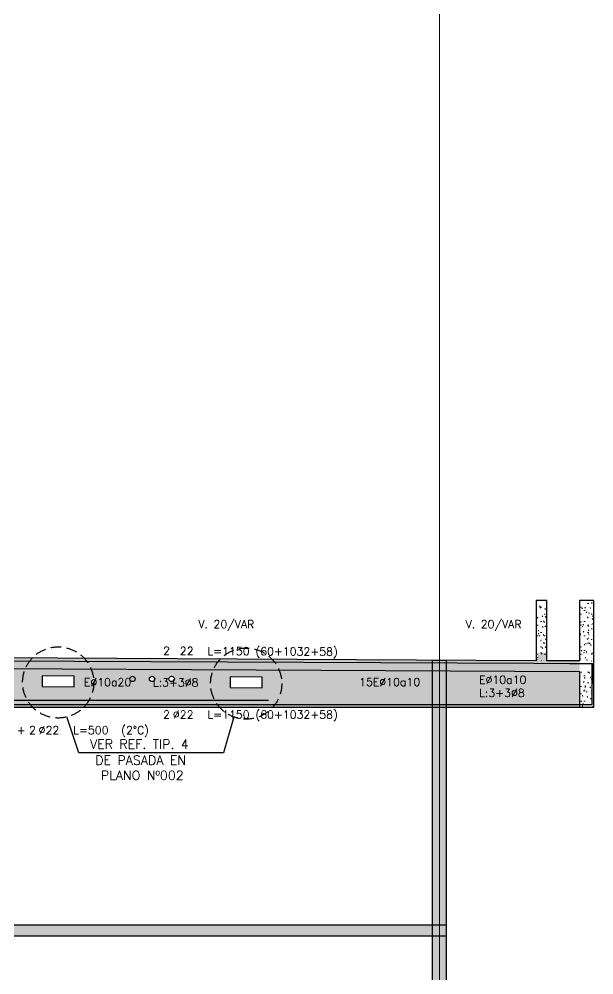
# Model space of a CAD drawing. Extents: x -9133 to 18268, y -11863 to 17290.
# Drawn here: x 2815 to 3623, y 1502 to 2846 of the extents above; entities that cross this region are included whole.
import ezdxf
from ezdxf.enums import TextEntityAlignment as Align

# ---------------------------------------------------------------- set-up
doc = ezdxf.new("R2010")
doc.units = 0
doc.header["$LTSCALE"] = 30
doc.header["$MEASUREMENT"] = 0
doc.linetypes.add('EJEG$0$DASHED', pattern=[0.75, 0.5, -0.25])
doc.linetypes.add('EJEG$0$RLE-PROYECCION', pattern=[0.71438, 0.47625, -0.23813])
doc.layers.get('0').update_dxf_attribs({"linetype": 'CONTINUOUS'})
for name, color, linetype in [('EJEG$0$CORTES', 5, 'CONTINUOUS'), ('EJEG$0$RLA-FE', 7, 'CONTINUOUS'), ('EJEG$0$RLA-TEXTOS-FE', 9, 'CONTINUOUS')]:
    doc.layers.add(name, color=color, linetype=linetype)
doc.layers.add('EJEG$0$RLA-ACHURADO', color=30, linetype='EJEG$0$RLE-PROYECCION', lineweight=15, transparency=0.7)
for name, color, linetype, lineweight in [('EJEG$0$RLA-CONTORNO', 30, 'CONTINUOUS', 25), ('EJEG$0$RLA-EJES', 1, 'CONTINUOUS', 9), ('EJEG$0$RLA-TEXTOS-1', 9, 'CONTINUOUS', 9)]:
    doc.layers.add(name, color=color, linetype=linetype, lineweight=lineweight)
doc.styles.add('EJEG$0$RomanD', font='romand.shx', dxfattribs={"height": 31.5})
doc.styles.add('EJEG$0$RomanS', font='romans.shx', dxfattribs={"height": 11.25})
pattern_1 = [(0, (-424.688, -2039.478), (20.32, 5.08), [1.676, -13.564, 1.676, -13.564, -81.28]), (0, (-424.688, -2039.478), (20.32, 5.08), [-30.48, 1.676, -28.804, 1.676, -13.564, -35.56]), (0, (-424.688, -2039.478), (20.32, 5.08), [-76.2, 1.676, -8.484, 1.676, -23.724]), (120, (-417.068, -2036.938), (-14.559409, 15.057636), [1.676, -13.564, 1.676, -13.564, -81.28]), (120, (-417.068, -2036.938), (-14.559409, 15.057636), [-30.48, 1.676, -28.804, 1.676, -13.564, -35.56]), (120, (-417.068, -2036.938), (-14.559409, 15.057636), [-76.2, 1.676, -8.484, 1.676, -23.724]), (240, (-414.528, -2026.778), (-5.760591, -20.137636), [1.676, -13.564, 1.676, -13.564, -81.28]), (240, (-414.528, -2026.778), (-5.760591, -20.137636), [-30.48, 1.676, -28.804, 1.676, -13.564, -35.56]), (240, (-414.528, -2026.778), (-5.760591, -20.137636), [-76.2, 1.676, -8.484, 1.676, -23.724])]

# ---------------------------------------------------------------- blocks, each defined once
blk = doc.blocks.new('*U76')
at = {"layer": 'EJEG$0$RLA-FE'}
for p, q in [((0, -60), (0, 0)), ((0, 0), (950.2, 0)), ((950.2, 0), (1000.2, 0)), ((1000.2, 0), (1032, 0)), ((1032, 0), (1032, -58))]:
    blk.add_line(p, q, dxfattribs=at)
at = {"layer": 'EJEG$0$RLA-FE', "color": 3, "style": 'EJEG$0$RomanS', "flags": 8}
for tag, p in [('F=', (424.4, 9.3)), ('NUM', (438.8, 9.3))]:
    blk.add_attdef(tag, text='', height=11.2, dxfattribs=at).set_placement(p, align=Align.RIGHT)
at = {"layer": 'EJEG$0$RLA-FE', "color": 3, "style": 'EJEG$0$RomanS'}
for tag, p, flags in [('PHI', (442.7, 9.5), 14), ('DIAM', (452.6, 9.3), 12), ('MINUS', (474.6, 9.3), 13), ('MARK', (488, 9.3), 13), ('TEXTO_FE1', (491.3, 9.3), 8), ('TEXTO_FE2', (558.8, 9.3), 8), ('TIPO', (514.8, -75.8), 13), ('NVECES', (500.9, -94.7), 13), ('NUMFE', (504.9, -114.5), 13), ('CAPA', (513.1, -133.6), 13), ('DESPLAZA', (278.3, -151.6), 13), ('ESPACIO', (284.4, -170), 13), ('CANT', (298.2, -188.8), 13)]:
    blk.add_attdef(tag, p, '', height=11.2, dxfattribs=dict(at, flags=flags))
blk = doc.blocks.new('*U64')
at = {"layer": 'EJEG$0$RLA-FE'}
for p, q in [((0, 0), (0, 0)), ((0, 0), (418.2, 0)), ((418.2, 0), (468.2, 0)), ((468.2, 0), (500, 0)), ((500, 0), (500, 0))]:
    blk.add_line(p, q, dxfattribs=at)
at = {"layer": 'EJEG$0$RLA-FE', "color": 3, "style": 'EJEG$0$RomanS', "flags": 8}
for tag, p in [('F=', (158.4, -47.9)), ('NUM', (172.8, -47.9))]:
    blk.add_attdef(tag, text='', height=11.2, dxfattribs=at).set_placement(p, align=Align.RIGHT)
at = {"layer": 'EJEG$0$RLA-FE', "color": 3, "style": 'EJEG$0$RomanS'}
for tag, p, flags in [('PHI', (176.7, -47.7), 12), ('DIAM', (186.6, -47.9), 12), ('MINUS', (208.6, -47.9), 13), ('MARK', (222, -47.9), 13), ('TEXTO_FE1', (225.3, -47.9), 8), ('TEXTO_FE2', (292.8, -47.9), 8), ('TIPO', (248.8, -57.9), 13), ('NVECES', (234.9, -76.9), 13), ('NUMFE', (238.9, -96.6), 13), ('CAPA', (247.1, -115.7), 13), ('DESPLAZA', (277.2, -134.2), 13), ('ESPACIO', (283.2, -152.5), 13), ('CANT', (297.1, -171.3), 13)]:
    blk.add_attdef(tag, p, '', height=11.2, dxfattribs=dict(at, flags=flags))
blk = doc.blocks.new('*U194')
at = {"layer": 'EJEG$0$RLA-FE'}
for p, q in [((0, 60), (0, 0)), ((1032, 0), (1032, 58)), ((0, 0), (950.2, 0)), ((950.2, 0), (1000.2, 0)), ((1000.2, 0), (1032, 0))]:
    blk.add_line(p, q, dxfattribs=at)
at = {"layer": 'EJEG$0$RLA-FE', "color": 3, "style": 'EJEG$0$RomanS', "flags": 8}
for tag, p in [('F=', (424.4, -19.9)), ('NUM', (438.8, -19.9))]:
    blk.add_attdef(tag, text='', height=11.2, dxfattribs=at).set_placement(p, align=Align.RIGHT)
at = {"layer": 'EJEG$0$RLA-FE', "color": 3, "style": 'EJEG$0$RomanS'}
for tag, p, flags in [('PHI', (442.7, -19.7), 12), ('DIAM', (452.6, -19.9), 12), ('MINUS', (474.6, -19.9), 13), ('MARK', (488, -19.9), 13), ('TEXTO_FE1', (491.3, -19.9), 8), ('TEXTO_FE2', (558.8, -19.9), 8), ('TIPO', (514.8, -57.9), 13), ('NVECES', (500.9, -76.9), 13), ('NUMFE', (504.9, -96.6), 13), ('CAPA', (513.1, -115.7), 13), ('DESPLAZA', (277.2, -134.2), 13), ('ESPACIO', (283.2, -152.5), 13), ('CANT', (297.1, -171.3), 13)]:
    blk.add_attdef(tag, p, '', height=11.2, dxfattribs=dict(at, flags=flags))
blk = doc.blocks.new('EJEG')
at = {"layer": 'EJEG$0$RLA-ACHURADO'}
h = blk.add_hatch(dxfattribs=at)
h.set_pattern_fill('SAND - DENSE', color=256, style=0, pattern_type=2)
h.set_pattern_definition(pattern_1)
h.paths.add_polyline_path([(1426.14, -425.64), (1426.14, -346.2), (1411.14, -346.2), (1411.14, -425.55)], flags=0)
h = blk.add_hatch(dxfattribs=at)
h.set_pattern_fill('SAND - DENSE', color=256, style=0, pattern_type=2)
h.set_pattern_definition(pattern_1)
h.paths.add_polyline_path([(1492.18, -491), (1492.18, -441), (1472.18, -440.89), (1472.18, -491)], flags=0)
h.paths.add_polyline_path([(1492.18, -426), (1492.18, -341), (1472.18, -341), (1472.18, -425.89)], flags=0)
h = blk.add_hatch(dxfattribs=at)
h.set_pattern_fill('SAND - DENSE', color=256, style=0, pattern_type=2)
h.set_pattern_definition(pattern_1)
h.paths.add_polyline_path([(716.88, -461.99), (716.88, -446.99), (761.88, -446.99), (761.88, -461.99)])
h.paths.add_polyline_path([(981.04, -463.44), (981.04, -448.44), (1026.04, -448.44), (1026.04, -463.44)])
edge = h.paths.add_edge_path()
edge.add_arc((898.91, -451.19), 3.75, 0, 360)
edge = h.paths.add_edge_path()
edge.add_arc((871.41, -451.19), 3.75, 0, 360)
h.paths.add_polyline_path([(1472.18, -425.89), (1426.14, -425.64), (1426.14, -414.14), (1411.14, -414.07), (1411.14, -425.55), (475.2, -420.41), (475.2, -491), (1472.18, -491)])
h = blk.add_hatch(dxfattribs=at)
h.set_pattern_fill('SAND - DENSE', color=256, style=0, pattern_type=2)
h.set_pattern_definition(pattern_1)
h.paths.add_polyline_path([(1285.18, -952), (1285.18, -425), (1265.18, -425), (1265.18, -952)], flags=0)
h = blk.add_hatch(dxfattribs=at)
h.set_pattern_fill('SAND - DENSE', color=256, style=0, pattern_type=2)
h.set_pattern_definition(pattern_1)
h.paths.add_polyline_path([(455.2, -812), (1285.18, -812), (1285.18, -797), (455.2, -797)], flags=0)
at = {"layer": 'EJEG$0$CORTES', "color": 1, "linetype": 'Continuous'}
blk.add_lwpolyline([(986.32, -504.57), (971.95, -554.98), (768.56, -554.98), (751.53, -504.57)], dxfattribs=at)
at = {"layer": 'EJEG$0$CORTES', "color": 1, "linetype": 'EJEG$0$DASHED'}
for centre in [(739.45, -456.05), (1003.6, -457.65)]:
    blk.add_circle(centre, 50, dxfattribs=at)
at = {"layer": 'EJEG$0$RLA-CONTORNO'}
for p, q in [((1426.14, -341), (1411.14, -341)), ((1411.14, -341), (1411.14, -425.55)), ((1426.14, -425.64), (1426.14, -341)), ((1492.18, -341), (1472.18, -341)), ((1472.18, -341), (1472.18, -425.89)), ((1492.18, -426), (1492.18, -341)), ((1411.14, -425.55), (455.2, -420.3)), ((1265.18, -425), (1265.18, -952)), ((1285.18, -425), (1265.18, -425)), ((1285.18, -952), (1285.18, -425)), ((1472.18, -425.89), (1426.14, -425.64)), ((1492.18, -441), (1492.18, -426)), ((455.2, -435.3), (1472.18, -440.89)), ((1472.18, -440.89), (1472.18, -491)), ((1492.18, -491), (1492.18, -441)), ((475.2, -491), (1492.18, -491)), ((1285.18, -797), (455.2, -797)), ((455.2, -812), (1285.18, -812))]:
    blk.add_line(p, q, dxfattribs=at)
for points in [[(716.95, -461.74), (761.95, -461.99), (761.95, -446.99), (716.95, -446.74)], [(981.02, -463.19), (1026.13, -463.44), (1026.1, -448.44), (981.1, -448.19)]]:
    blk.add_lwpolyline(points, close=True, dxfattribs=at)
for centre in [(843.91, -451.19), (871.41, -451.19), (898.91, -451.19)]:
    blk.add_circle(centre, 3.75, dxfattribs=at)
at = {"layer": 'EJEG$0$RLA-EJES'}
blk.add_line((1275.18, -996.18), (1275.18, 1463), dxfattribs=at)
at = {"layer": 'EJEG$0$RLA-FE'}
ref = blk.add_blockref('*U76', (457.7, -424.47), dxfattribs=dict(at, rotation=359.7183074888173))
ref.add_attrib('DIAM', '22', (910.34, -417.37), dxfattribs={"color": 3, "height": 11.25, "rotation": 359.71831, "style": 'EJEG$0$RomanS'})
ref.add_attrib('NUM', '2', dxfattribs={"color": 3, "height": 11.25, "rotation": 359.71831, "style": 'EJEG$0$RomanS'}).set_placement((896.59, -417.3), align=Align.RIGHT)
ref.add_attrib('TEXTO_FE1', 'L=1150', (949.05, -417.56), dxfattribs={"color": 3, "height": 11.25, "rotation": 359.71831, "style": 'EJEG$0$RomanS'})
ref.add_attrib('TEXTO_FE2', '(60+1032+58)', (1016.57, -417.87), dxfattribs={"color": 3, "height": 11.25, "rotation": 359.71831, "style": 'EJEG$0$RomanS'})
ref = blk.add_blockref('*U194', (457.76, -487), dxfattribs=at)
ref.add_attrib('DIAM', '22', (910.36, -506.89), dxfattribs={"color": 3, "height": 11.25, "style": 'EJEG$0$RomanS'})
ref.add_attrib('NUM', '2', dxfattribs={"color": 3, "height": 11.25, "style": 'EJEG$0$RomanS'}).set_placement((896.61, -506.89), align=Align.RIGHT)
ref.add_attrib('TEXTO_FE1', 'L=1150', (949.07, -506.89), dxfattribs={"color": 3, "height": 11.25, "style": 'EJEG$0$RomanS'})
ref.add_attrib('TEXTO_FE2', '(60+1032+58)', (1016.6, -506.88), dxfattribs={"color": 3, "height": 11.25, "style": 'EJEG$0$RomanS'})
ref.add_attrib('PHI', '%%C', (900.51, -506.68), dxfattribs={"color": 3, "height": 11.25, "style": 'EJEG$0$RomanS'})
ref = blk.add_blockref('*U64', (535.2, -480.84), dxfattribs=at)
ref.add_attrib('DIAM', '22', (721.8, -528.73), dxfattribs={"color": 3, "height": 11.25, "style": 'EJEG$0$RomanS'})
ref.add_attrib('NUM', '2', dxfattribs={"color": 3, "height": 11.25, "style": 'EJEG$0$RomanS'}).set_placement((708.05, -528.73), align=Align.RIGHT)
ref.add_attrib('TEXTO_FE1', 'L=500', (760.51, -528.73), dxfattribs={"color": 3, "height": 11.25, "style": 'EJEG$0$RomanS'})
ref.add_attrib('TEXTO_FE2', '(2°C)', (828.03, -528.72), dxfattribs={"color": 3, "height": 11.25, "style": 'EJEG$0$RomanS'})
ref.add_attrib('PHI', '%%C', (711.95, -528.52), dxfattribs={"color": 3, "height": 11.25, "style": 'EJEG$0$RomanS'})
ref.add_attrib('F=', '+', dxfattribs={"color": 3, "height": 11.25, "style": 'EJEG$0$RomanS'}).set_placement((693.64, -528.73), align=Align.RIGHT)
at = {"layer": 'EJEG$0$CORTES', "color": 3, "style": 'EJEG$0$RomanD'}
for s, p in [('VER REF. TIP. 4', (784.2, -549.31)), ('DE PASADA EN', (791.51, -571.84)), ('PLANO Nº002', (799.31, -593.07))]:
    blk.add_text(s, height=13, dxfattribs=at).set_placement(p)
at = {"layer": 'EJEG$0$RLA-TEXTOS-1', "char_height": 11.25, "width": 117.2016, "attachment_point": 5, "rotation": 359.71831, "line_spacing_factor": 0.941778, "style": 'EJEG$0$RomanS'}
for insert in [(975.75, -376.03), (1351.28, -376.03)]:
    blk.add_mtext('V. 20/VAR', dxfattribs=dict(at, insert=insert))
at = {"layer": 'EJEG$0$RLA-TEXTOS-FE', "color": 9, "style": 'EJEG$0$RomanS'}
for s, p in [('E%%C10a20', (808.82, -461.38)), ('L:3+3%%C8', (904.54, -461.75)), ('15E%%C10a10', (1205.21, -461.06)), ('E%%C10a10', (1364.1, -457.95)), ('L:3+3%%C8', (1362.99, -476.47))]:
    blk.add_text(s, height=11.25, dxfattribs=at).set_placement(p, align=Align.CENTER)

msp = doc.modelspace()

# ---------------------------------------------------------------- block references
msp.add_blockref('EJEG', (2130.7, 2369.5))

doc.saveas('drawing.dxf')
